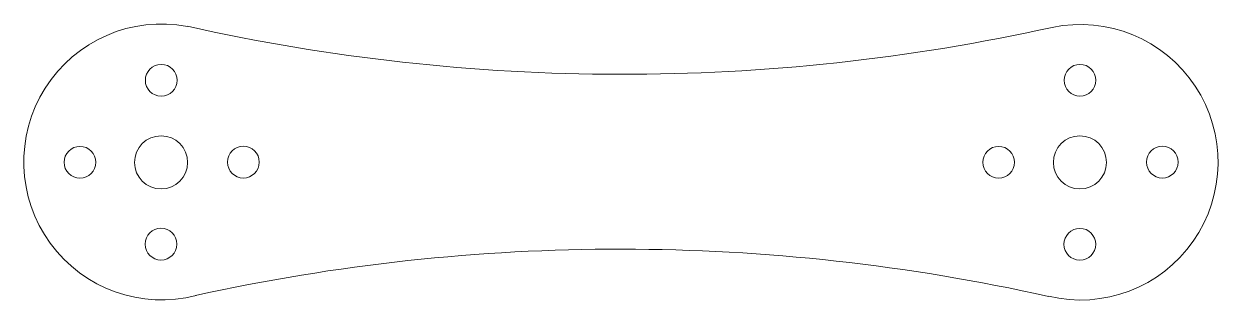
# Model space of a CAD drawing. Header units: millimetres. Extents: x 0 to 113, y 87 to 113.
import ezdxf

# ---------------------------------------------------------------- set-up
doc = ezdxf.new("R2010")
doc.units = ezdxf.units.MM
doc.layers.get('0').update_dxf_attribs({"linetype": 'CONTINUOUS', "lineweight": 25, "true_color": 0x000000})

msp = doc.modelspace()

# ---------------------------------------------------------------- linework, layer by layer
at = {"lineweight": 13}
for centre, radius in [((13.01, 107.75), 1.5), ((99.95, 107.75), 1.5), ((13, 99.99), 2.51), ((99.95, 99.99), 2.51), ((5.32, 100), 1.5), ((20.79, 100.01), 1.5), ((92.26, 100), 1.5), ((107.74, 100.01), 1.5), ((12.99, 92.26), 1.5), ((99.94, 92.25), 1.5)]:
    msp.add_circle(centre, radius, dxfattribs=at)
for centre, radius, start, end in [((13.05, 100.03), 13.04, 79.2375, 284.566), ((100, 100), 13.02, 256.566, 101.929), ((56.63, 297.11), 188.8, 257.417, 282.443), ((56.43, -94.43), 186.22, 77.427, 102.454)]:
    msp.add_arc(centre, radius, start, end, dxfattribs=at)

doc.saveas('drawing.dxf')
